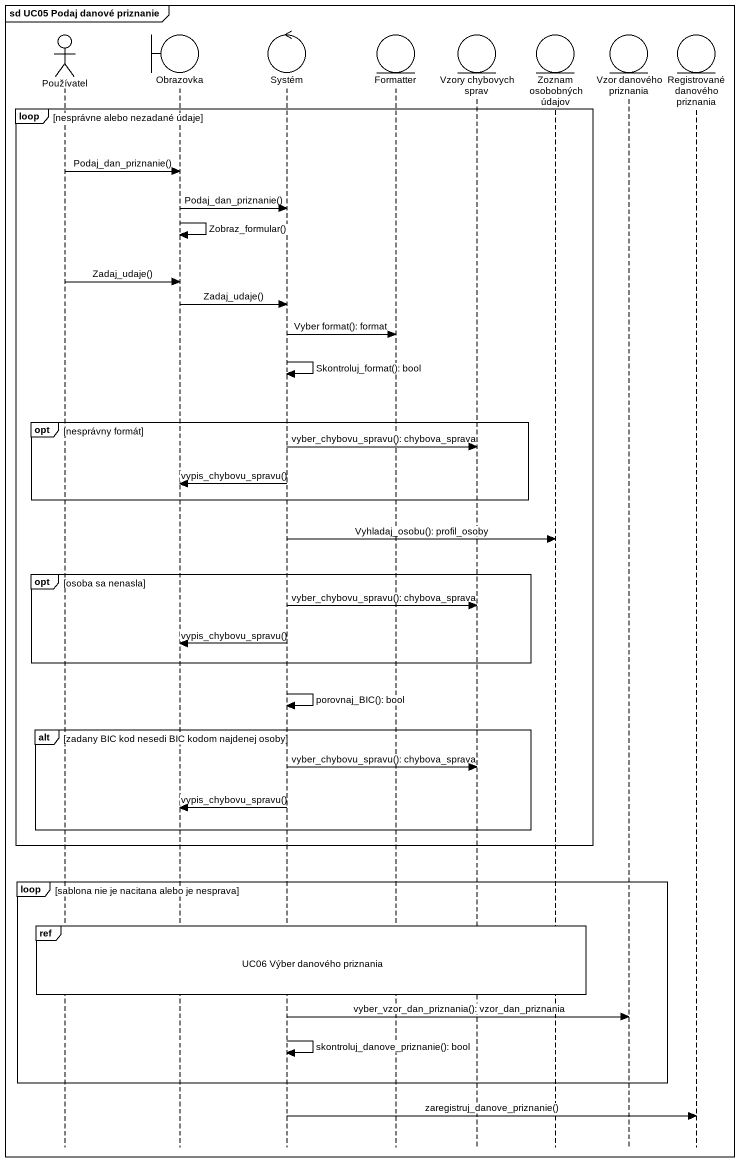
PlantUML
@startuml
mainframe sd UC05 Podaj danové priznanie
hide footbox
actor Používatel
boundary Obrazovka
control Systém
entity Formatter
entity "Vzory chybovych sprav" as Vzory_chybovych_sprav
entity "Zoznam osobobných údajov" as Zoznam_osobobných_údajov
entity "Vzor danového priznania" as Vzor_danového_priznania
entity "Registrované danového priznania" as Registrované_danového

loop nesprávne alebo nezadané údaje
  Používatel -> Obrazovka : Podaj_dan_priznanie()
  Obrazovka -> Systém : Podaj_dan_priznanie()
  Obrazovka -> Obrazovka : Zobraz_formular()
  Používatel -> Obrazovka : Zadaj_udaje()
  Obrazovka -> Systém : Zadaj_udaje()
  Systém -> Formatter : Vyber format(): format
  Systém -> Systém : Skontroluj_format(): bool
  opt nesprávny formát
    Systém -> Vzory_chybovych_sprav : vyber_chybovu_spravu(): chybova_sprava
    Systém -> Obrazovka : vypis_chybovu_spravu()
  end
  Systém -> Zoznam_osobobných_údajov : Vyhladaj_osobu(): profil_osoby
  opt osoba sa nenasla
    Systém -> Vzory_chybovych_sprav : vyber_chybovu_spravu(): chybova_sprava
    Systém -> Obrazovka : vypis_chybovu_spravu()
  end
  Systém -> Systém : porovnaj_BIC(): bool
  alt zadany BIC kod nesedi BIC kodom najdenej osoby
    Systém -> Vzory_chybovych_sprav : vyber_chybovu_spravu(): chybova_sprava
    Systém -> Obrazovka : vypis_chybovu_spravu()
  end
end
loop sablona nie je nacitana alebo je nesprava
  ref over Používatel, Obrazovka, Systém, Formatter, Vzory_chybovych_sprav, Zoznam_osobobných_údajov : UC06 Výber danového priznania
  Systém -> Vzor_danového_priznania : vyber_vzor_dan_priznania(): vzor_dan_priznania
  Systém -> Systém : skontroluj_danove_priznanie(): bool
end
Systém -> Registrované_danového : zaregistruj_danove_priznanie()
@enduml
